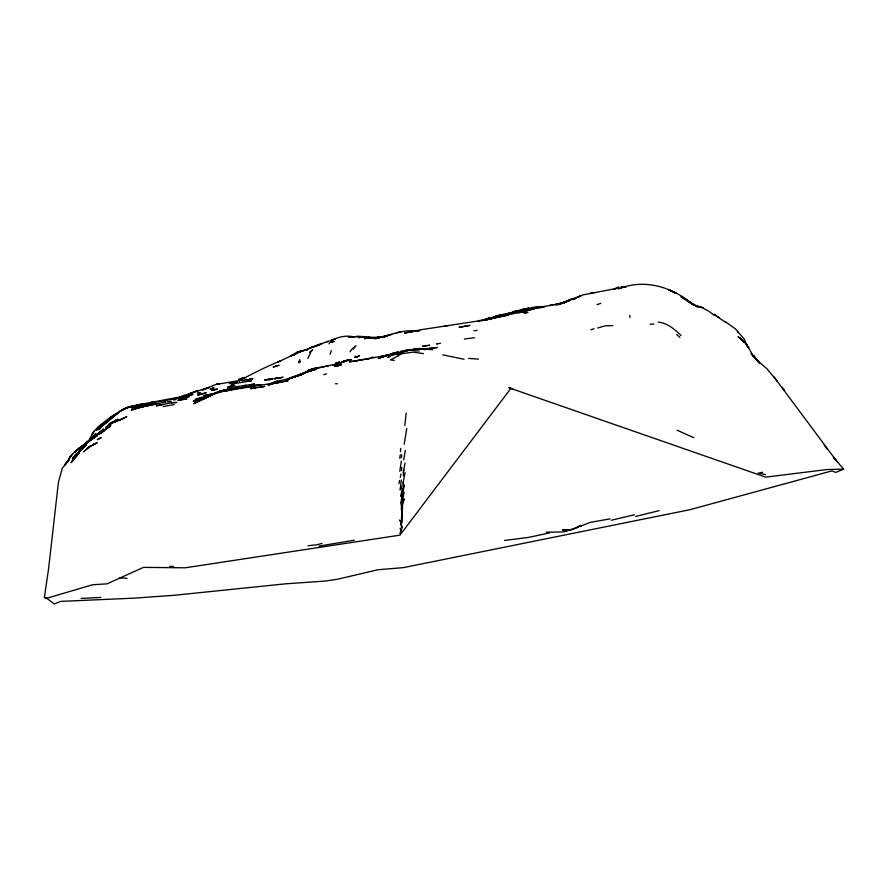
<?xml version="1.0" encoding="UTF-8"?>
<svg xmlns="http://www.w3.org/2000/svg" width="888" height="888" viewBox="0 0 888 888"><rect width="100%" height="100%" fill="white"/><g stroke="black" fill="none" stroke-linecap="round" stroke-linejoin="round"><path stroke-width="1.33" d="M401.099 522.566L402.02 527.405L400.943 532.434L399.6 533.089M402.331 502.142L404.295 498.812L402.364 505.661L402.153 512.764L402.575 492.096L403.985 485.547L403.185 482.262L405.117 472.682M401.52 519.658L402.464 509.279M404.828 425.408L406.171 413.075M401.487 457.786L401.565 454.434M401.476 519.358L401.554 516.339M401.509 470.696L401.676 467.31M400.466 451.703L400.655 448.396M401.309 480.02L400.144 489.876L401.687 486.236L402.031 489.532L400.843 496.359L402.175 492.64L401.065 502.93L401.92 513.042M402.93 485.558L403.185 482.262M401.309 461.15L399.8 471.239M403.341 475.857L403.674 469.508M399.778 458.341L400.177 455.022M406.782 428.471L404.207 444.144M401.82 506.227L402.275 499.223L401.065 502.93M401.742 514.263L401.942 518.936M403.707 459.94L405.317 450.416M403.285 472.649L405.039 463.092M331.324 350.471L330.158 354.268M46.32 597.99L54.29 603.951L60.773 601.387L134.31 598.135L174.103 595.304L285.548 583.827L325.108 581.085L337.174 579.32L377.9 569.752L403.296 567.643L689.943 509.701L829.703 471.506L831.967 470.984L835.775 472.405L843.6 469.153L826.917 469.552L765.623 477.134L510.844 388.422L399.977 535.142L185.292 567.787L143.445 567.388L107.037 583.86L92.652 584.748L45.854 598.512L44.4 597.258L48.507 569.308L58.442 482.184L62.327 468.098L68.964 460.495L66.245 462.914M402.641 498.734L404.129 492.152M398.912 483.694L399.567 480.452M400.266 477.278L400.988 473.981M403.985 485.547L403.23 491.053M299.8 359.551L298.512 362.726M401.254 509.501L402.353 505.916L402.364 509.401M307.903 358.619L310.778 352.092M88.645 441.38L103.685 429.015L93.062 437.407L96.315 434.965L93.817 436.918M394.283 360.384L390.409 359.918L397.935 355.944L400.066 352.059L406.06 350.915L402.775 351.892M329.004 343.9L329.77 342.391L334.232 341.414L331.257 342.08M88.067 441.947L93.307 432.245L98.701 426.296L110.534 417.171L118.204 412.709L109.857 417.848L123.066 409.324L127.317 407.459L119.203 411.755L123.432 409.29M353.402 349.139L354.079 347.885M299.622 362.681L300.499 361.15M71.606 461.76L71.051 462.692L79.409 452.847L71.606 461.76L73.271 459.584M68.698 459.307L68.332 459.895L70.463 456.476L69.286 458.363M89.111 440.504L86.624 442.646L90.52 439.693L73.049 453.468L64.691 464.968L65.867 463.469M354.523 357.365L355.455 356.055M88.123 442.08L90.543 438.85M89.51 440.304L95.804 433.61L88.844 441.025M72.117 454.49L69.464 457.62M88.345 441.913L92.485 437.351L88.201 441.791L90.731 439.627M101.92 426.162L117.938 413.075L101.92 426.162L104.762 423.609L104.196 424.12M85.292 450.161L83.583 451.859L90.576 445.865L86.147 449.417M82.673 448.163L86.525 444.799L72.472 458.141L85.326 445.765L79.609 450.838M76.89 453.502L74.903 455.466L78.455 452.081M83.539 447.297L81.185 449.495M84.538 444.444L87.057 442.28L74.492 452.336L89.066 440.615L83.428 445.077M80.775 447.275L78.566 448.729L81.285 446.786L78.022 449.106L82.684 445.887L74.914 451.914L82.773 445.454L80.131 447.563M86.58 443.101L84.249 445.188L86.691 443.079M83.561 445.177L88.478 441.081L83.494 445.21M86.447 442.546L85.981 442.923L110.8 425.84L99.201 434.01L102.342 431.768L99.911 433.61M81.43 446.919L85.292 443.767M307.159 349.972L310.578 347.308L312.731 347.019M114.863 421.567L112.043 422.089L109.424 423.909L114.863 421.567L117.893 419.214L111.455 422.877L116.794 421.012L113.264 422.089L110.967 423.842L115.851 420.99M239.283 380.93C252.525 373.426 266.489 366.7 280.586 360.794L277.589 362.204L301.132 351.149L308.702 349.139L297.513 351.87L291.075 355.811L294.317 354.823L290.376 355.833L294.061 354.834L301.132 351.149L297.447 352.27C303.996 351.626 309.279 347.585 315.462 346.065L311.544 347.63L321.811 343.811L315.196 346.486L318.925 344.688M95.238 436.818L93.451 437.873L96.825 435.986L85.037 444.011L89.777 440.448M79.354 448.44L82.051 446.42L78.566 448.729M105.328 423.132L105.894 422.699M106.715 422.1L108.369 420.901M88.223 441.602L96.825 435.986M309.435 352.259L312.743 349.916L311.588 350.716M121.367 410.5L126.884 407.47L129.715 406.748L123.643 409.091L134.199 405.616L186.092 395.782L180.086 397.38L183.738 396.448L180.786 397.458M90.82 439.66L90.254 440.06L95.049 436.963M204.229 398.412L208.991 396.07M580.33 525.496L571.617 529.87L562.337 529.792L566.544 530.902L578.044 527.417M112.832 422.133L116.017 420.08L105.583 427.694L109.923 423.321L111.866 422.533M397.935 355.944L401.187 353.835L413.109 352.103L423.521 353.613M118.925 419.98L114.397 422.422L117.516 420.468L120.047 419.991L118.493 420.49M275.813 383.172L288.134 380.763L217.072 392.252L203.33 399.034L219.58 391.153L242.968 387.379M121.778 410.256L123.565 409.213M238.839 380.009L244.922 377.567L241.492 378.454L239.138 380.541L241.625 378.377L244.744 377.433L239.349 380.686L242.213 379.431L239.116 380.597L215.817 384.526L202.298 389.999L208.891 387.434L182.295 395.937L177.933 398.224M349.972 351.781L352.469 348.551L355.966 345.998L354.778 346.664M268.997 384.748L273.648 382.428L270.851 383.938M356.798 357.154L359.54 355.622L355.711 357.387M566.6 301.298L580.752 295.793L572.616 299.733M618.869 286.924L614.108 289.077L618.004 288.134L582.717 294.96L574.17 298.923L576.601 297.891L575.801 298.235M485.048 320.057L486.713 319.147L484.404 320.224M269.919 384.437L269.009 384.937L275.635 381.629L289.821 378.543L287.423 379.054L307.248 371.55L314.308 369.697L306.438 371.961L316.483 369.286L310.312 370.651M213.32 394.128L207.304 396.958L213.176 394.361M340.626 363.292L315.851 368.054L304.262 373.415M396.825 354.323L400 352.636M562.903 303.141L570.884 299.411L558.619 304.739L565.068 301.909M243.923 380.63L246.609 379.276L244.378 380.397M483.35 320.246L490.32 317.771L508.669 314.019L502.242 315.262M618.425 288.966C644.544 278.233 672.327 287.024 693.306 304.551L680.963 296.636L697.369 306.793L691.119 303.829L701.354 307.315L696.325 306.271L703.229 307.681M312.842 369.086L308.791 369.941L316.85 367.81L297.458 375.435M301.343 374.736L286.202 379.698L298.312 375.624M492.918 317.571L501.187 314.707L511.821 312.576L505.439 314.818L513.153 312.132L524.197 310.545L516.317 312.032M267.899 385.037L276.013 382.029M493.439 317.493L497.136 315.684L493.506 317.46M481.818 320.979L484.371 319.736M288.278 379.154L295.204 376.412M390.198 356.377L387.856 357.509L391.93 355.144L398.834 353.013L392.285 355.144M214.208 393.872L217.294 392.407L216.161 392.929L225.097 390.853L221.645 391.453M565.556 301.976L561.949 303.363M214.252 393.628L215.462 393.062L193.817 403.651L213.875 393.839L201.376 398.978L202.83 398.39L193.318 401.198L203.396 398.956M224.586 390.509L228.704 388.622L225.463 390.11M231.213 388.056L225.829 390.243L232.767 387.712M561.815 303.496L570.14 300.1M580.619 526.14L590.187 522.399L610.089 518.858M392.851 353.369L382.195 357.265M387.39 355.222L385.703 355.977L393.661 353.591L388.9 354.823M411.988 350.416L415.151 349.04L401.92 351.903M183.45 397.935L190.01 395.193L179.598 398.901M179.165 397.957L175.447 398.645L181.374 397.047L177.778 398.024L179.787 397.646M232.878 384.626L230.303 385.681L234.421 384.005M209.413 396.015L195.06 399.6L200.311 397.602L208.747 395.981L205.528 397.28L208.802 395.937M299.345 375.369L301.287 374.57M121.379 419.513L126.818 416.738L117.827 420.524L120.202 419.846M268.343 379.598L270.13 378.876L264.491 379.997L267.454 379.964M292.163 377.278L289.222 378.421L300.333 374.803M489.765 319.147L495.215 317.571L488.966 319.258L508.68 314.974L478.255 320.79L480.575 320.624L420.623 329.77L404.573 333.089L413.186 331.346L410.045 331.857M298.301 375.691L301.276 374.558M376.745 337.651L360.339 336.374L350.96 336.796L353.79 336.918C346.231 334.965 338.528 336.963 331.646 340.282L335.775 338.716M405.083 351.071L408.658 349.839L413.608 349.717L408.613 350.105L411.81 349.783M590.864 329.837L593.983 328.704M327.006 341.78L328.704 341.17L316.028 345.476M300.555 374.459L311.222 370.429M597.102 304.606L600.799 303.319M391.664 334.443L374.57 338.716L378.91 338.006M402.32 352.036L404.151 351.404L399.778 352.769M322.011 543.378L316.661 544.832L308.036 545.698M527.883 310.278L534.321 308.558L522.954 311.921L535.653 308.169L561.394 303.241M566.544 530.902L563.469 531.945L546.098 532.201M387.468 335.886L381.995 337.407C392.496 333.788 403.485 330.003 414.774 330.802M208.07 396.314L211.277 395.26L208.48 396.059M337.651 364.269L343.423 361.294L349.539 359.929L332.545 365.334M309.635 348.229L312.765 347.208M388.012 335.575L376.468 338.428L377.678 338.217M405.738 350.871L402.963 351.77L410.323 349.828M229.859 389.765L228.383 390.243L232.789 389.21M570.285 299.611L573.637 298.546M555.244 305.061L569.952 300.366L563.869 302.297L568.731 300.533M659.074 510.633L635.675 516.45M208.747 395.981L204.54 397.313L209.069 395.826M490.32 317.771L487.623 318.603L491.419 317.693L487.623 318.603M329.914 340.748L332.867 339.827M389.843 334.776L383.849 336.741L382.595 336.896L385.658 336.23L364.391 338.639L368.775 338.017M381.13 357.598L378.188 358.508L398.335 351.759M411.566 350.138L415.151 349.04M499.944 315.085L495.915 316.306L501.476 314.896L498.346 315.64M313.786 368.709L316.85 367.81M143.989 406.471L165.523 401.998M182.573 398.168L188.345 396.092L181.629 398.335L189.488 396.459L156.188 402.098L148.263 405.061L151.737 403.385L131.602 407.87L151.315 403.751M234.776 385.581L227.506 387.235L233.222 386.158M507.092 314.552L526.24 311.344L518.093 312.854M559.706 303.53L562.393 302.753M634.487 514.751L611.344 520.246M508.424 313.653L512.609 312.465M549.55 532.933L528.26 537.451L504.551 540.448M597.668 328.016L605.35 325.785L612.92 325.596M565.889 302.22L562.337 303.185L564.713 302.542M411.433 350.216L413.542 349.65M510.067 313.342L507.448 314.041L515.795 310.978L527.861 308.458L521.012 309.812L522.721 309.468M508.702 314.274L506.216 314.94L508.902 314.33M488.744 319.358L490.587 318.87L486.968 319.791M297.391 375.89L293.262 376.967L296.326 376.279M323.787 374.669L326.562 373.926M242.036 378.51L238.683 379.398L239.993 379.587M139.172 407.426L132.989 409.501L142.857 406.582L131.269 410.09L134.643 408.513L133.811 408.902L147.297 405.561L139.172 407.426L140.115 407.215M390.509 354.035L397.78 352.192L391.153 354.379L393.673 353.258L391.897 353.635M217.616 392.84L219.203 392.429M117.316 420.79L114.985 421.378L120.047 419.991M236.419 382.007L233.433 382.75L237.529 381.807M247.364 380.064L252.991 378.499L246.331 380.197L252.014 379.032L248.041 379.764M488.522 318.526L485.969 319.158L489.81 318.215M560.506 303.341L556.032 304.318L558.719 303.807M234.51 382.406L231.479 383.15L235.564 382.351L229.326 383.505L235.986 382.562M403.463 351.382L407.115 350.505M567.61 300.81L570.04 300.233M382.628 356.643L386.147 355.811M620.956 287.634L624.12 286.902L620.201 287.734L626.229 286.735L622.333 287.179M485.991 320.035L487.823 319.602M309.424 370.873L312.509 370.152M213.586 393.761L215.462 393.329M145.144 406.082L150.483 404.939L142.513 406.771L157.187 403.885M392.851 353.912L395.116 353.391M510.611 313.519L505.028 314.718L505.894 314.552M139.305 404.54L136.463 405.183L142.757 403.907M387.068 355.256L390.709 354.434M214.541 389.677L211.633 390.32L217.449 389.088L214.541 389.677L215.895 389.399M556.499 304.817L557.831 304.517M238.583 388.145L250.349 386.18L232.356 389.333M160.351 404.984L156.221 405.86L163.004 404.495M324.187 366.722L322.111 367.155L324.187 366.744M545.265 306.371L542.568 306.937L543.667 306.704M578.443 526.684L581.207 526.118M550.671 305.361L549.716 305.561L553.346 304.828M523.587 309.301L536.43 306.793L544.189 306.771M161.45 404.861L172.272 402.553L176.845 402.431L171.229 402.908M762.67 472.272L758.197 473.16L765.578 474.581M371.217 358.108L366.711 358.93L373.415 357.753M381.474 356.343L386.125 355.422L374.603 357.498M174.17 404.551L163.248 406.604M400.888 331.934L396.481 332.789M493.739 317.571L496.448 317.049M215.296 393.317L203.585 395.615L212.643 393.928M270.762 384.005L273.415 383.494M511.055 313.042L513.697 312.532M313.875 368.864L316.983 368.276M370.118 358.475L354.856 360.983M400.865 351.16L413.053 349.75L405.683 350.261L410.667 349.872M437.451 343.789L436.619 343.934L440.448 343.256M366.711 358.93L367.865 358.719L349.517 361.86L358.053 360.506M235.664 383.361L251.604 380.83L248.74 381.207M231.135 389.754L226.651 390.509L234.665 389.111M533.111 308.824L543.567 307.115M466.811 325.94L459.029 327.328L469.852 325.408L466.022 326.074M242.28 380.763L245.155 380.253M235.376 386.768L254.567 384.071L249.817 384.87M279.087 381.452L280.275 381.241M416.572 349.084L419.591 348.54L408.014 350.083M318.026 368.087L320.102 367.721M237.007 388.433L239.949 387.912M527.938 312.543L524.386 313.164L525.063 313.042M258.93 387.357L264.791 386.424L250.716 388.655L255.666 387.889M326.262 366.367L328.349 366M233.877 387.523L236.097 387.135M354.412 540.193L319.07 546.076M464.346 338.983L474.503 337.773M270.496 384.082L274.747 383.361M511.599 313.775L514.319 313.309L513.297 313.442M173.593 399.977L175.591 399.644M149.384 404.062L148.685 404.184L151.082 403.785M178.455 399.167L180.486 398.823M154.59 401.742L151.593 402.231L153.979 401.853M162.793 402.619L165.512 402.186M408.857 332.045L418.637 330.636M152.281 403.596L154.223 403.285M415.673 348.962L418.548 348.54L425.363 349.583L418.47 348.695L421.933 348.695L418.07 348.884L424.986 348.673L432.545 349.572L422.488 349.117L437.44 347.441L424.331 349.417M243.023 385.836L245.954 385.403L242.613 385.903M241.625 387.501L246.009 386.857M444.666 326.107L448.584 325.563M352.88 336.674L348.307 337.274L358.93 336.374M250.96 387.035L247.586 387.468L250.238 387.124M222.722 391.264L228.249 390.631M166.977 401.931L171.151 401.398M423.887 349.239L430.147 348.529L427.406 348.84M410.867 349.839L412.976 349.595L409.856 349.939M417.649 330.813L419.78 330.602L417.715 330.747M473.87 330.669L477.134 330.392M100.91 597.413L81.197 598.434M362.881 337.207L358.23 337.54L368.92 336.863L364.224 337.118M370.052 337.928L366.877 338.15L370.229 337.951M650.083 324.242L653.912 323.998M371.339 337.884L376.801 337.684L370.751 337.695L376.457 337.729M536.43 306.793L541.114 306.793M538.106 306.737L540.692 306.649M335.464 383.727L337.318 383.727M169.652 566.422L173.537 566.422M119.891 577.888L126.984 578.343M400.066 352.059L401.609 352.092M414.13 350.704L419.314 350.993M468.531 358.397L478.488 359.118M399.012 353.657L401.187 353.835M442.768 354.834L464.036 359.252M658.252 322.1C667.432 322.954 674.669 329.37 681.052 335.442M371.994 356.998L374.57 357.742M621.445 286.68L623.875 287.379M693.85 437.695L677.067 430.203M44.4 597.258L45.832 597.802M702.219 307.759L708.635 311.089M512.887 389.133L508.891 387.545L510.844 388.422M671.25 290.787L668.398 289.654L676.334 293.451L668.875 289.854M719.28 317.715L713.83 314.197L726.029 322.688M725.219 321.656L735.564 328.982L738.416 332.445M713.719 314.974L709.401 311.688M676.645 334.499L679.931 337.396M737.65 331.69L743.889 338.55L747.696 346.997L746.142 343.567L752.325 354.312M756.609 359.573L752.647 355.355L759.162 362.582L751.059 353.635L759.629 363.514M743.622 341.991L739.393 337.462L746.32 344.289L748.973 348.085M757.997 361.272L756.787 359.973L766.788 368.631L777.233 381.085L773.97 376.956M836.774 461.249L833.444 457.353L843.6 469.153M836.496 460.939L774.969 378.266M784.248 390.043L781.851 386.957M758.685 362.204L753.69 355.144M827.028 448.995L824.142 445.043M399.4 520.002L400.832 522.044L400.943 525.252L402.02 527.405M400.233 528.138L400.643 530.791M629.969 317.571L629.847 315.318M402.364 505.661L402.641 508.047M401.82 512.676L402.02 522.866M401.698 519.769L400.832 522.044L401.698 519.769M92.485 433.921L92.008 434.876L93.884 431.39L92.485 433.921M100.699 427.339L98.857 429.792L103.441 424.497L100.699 427.339M99.112 427.572L96.459 430.303L99.112 427.572M100.355 426.695L98.069 428.726L106.416 422.189L100.355 426.695M103.452 431.257L101.088 432.911L104.196 430.747L103.452 431.257M88.844 447.219L86.858 448.595L94.805 443.778L88.844 447.219M92.896 438.306L89.633 440.315L92.896 438.306M344.189 361.005L341.591 362.648L345.354 360.783L351.57 359.596L344.189 361.005M204.207 398.246L200.333 400.388L205.661 397.524L204.207 398.246M100.932 437.695L97.425 439.616L100.932 437.695M274.725 382.051L271.906 383.583L275.635 381.629L274.725 382.051M509.279 313.32L506.826 314.652L510.467 312.809L509.279 313.32M210.956 394.96L208.269 396.37L215.296 393.573L206.826 396.781L213.842 394.194L210.944 394.96M195.249 391.43L188.9 394.05L198.235 390.465L195.249 391.43M201.598 399.689L197.68 401.665L201.598 399.689M488.467 318.637L485.07 320.246L488.467 318.637M309.779 369.963L306.948 371.384L314.94 368.542L309.779 369.963M276.945 381.329L274.015 382.761L277.8 381.041L276.945 381.329M95.393 443.623L92.94 444.788L97.225 442.779L95.393 443.623M346.398 360.528L343.434 361.916L347.33 360.251L346.398 360.528M493.917 317.116L491.341 318.259L497.58 316.095L493.917 317.116M208.314 387.634L204.695 389.122L208.314 387.634M198.601 399.878L195.882 400.965L200.055 399.311L198.601 399.878M303.274 373.804L300.322 374.969L303.319 373.826M198.99 394.638L197.702 395.149L206.227 392.785L198.99 394.638M275.546 366.178L273.138 367.077L279.121 365.257L275.546 366.178M131.957 406.138L128.693 407.326L131.957 406.138M527.084 308.669L524.586 309.535L528.704 308.18L527.084 308.669M514.94 311.411L513.286 311.977L517.526 310.567L514.94 311.411M339.571 362.049L335.486 363.314L339.571 362.049M199.123 392.807L197.236 393.417L200.211 392.518L199.123 392.807M593.395 292.507L590.331 293.484L593.495 292.507M192.141 394.572L189.155 395.504L193.018 394.316L192.141 394.572M341.536 364.624L337.618 365.745L341.536 364.624M216.217 384.415L219.414 383.871L216.217 384.415M395.282 353.346L393.007 353.935L395.249 353.335M213.087 388.178L210.023 388.955L214.13 387.923L213.087 388.178M220.957 390.82L219.58 391.153L224.054 390.143L220.957 390.82M271.506 379.154L268.676 379.82L272.96 378.899L271.506 379.154M388.3 354.911L384.904 355.7L388.4 354.967M282.817 377.256L278.666 378.144L282.817 377.256M186.702 398.845L178.122 400.322L186.702 398.845M280.308 382.106L277.012 382.761L280.941 381.995L280.308 382.106M338.628 365.512L334.643 366.278L338.628 365.512M429.603 345.266L422.843 346.142L429.603 345.266M278.621 377.933L274.403 378.665L280.042 377.844L274.403 378.665L278.621 377.933M260.828 384.704L251.626 385.825L260.828 384.704M224.897 390.531L221.589 390.853L226.052 390.465L224.897 390.531M540.048 306.615L537.429 306.793L541.613 306.571L540.048 306.615M378.932 336.952L377.6 336.985L382.051 336.941L378.932 336.952M415.651 330.813L413.575 330.802L415.717 330.824M692.163 304.051L686.846 300.566L692.163 304.051M741.658 339.76L738.017 336.696L742.856 340.859L741.658 339.76"/></g></svg>
